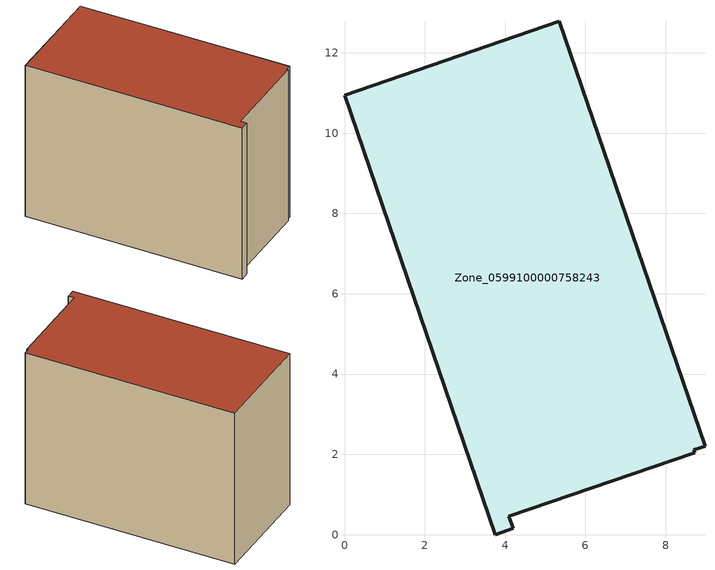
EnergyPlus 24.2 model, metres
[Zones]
Zone_0599100000758243
 floor ground (C_G): 0,10.95 5.36,12.79 8.98,2.2 8.7,2.11 8.73,2.04 4.1,0.46 4.2,0.15 3.75,0 z0
 wall outside (C_F): 5.36,12.79 0,10.95 3.75,0 4.2,0.15 4.1,0.46 8.73,2.04 8.7,2.11 8.98,2.2 5.36,12.79 z0:8.66
 roof outside (C_R): 8.73,2.04 8.7,2.11 8.98,2.2 5.36,12.79 0,10.95 3.75,0 4.2,0.15 4.1,0.46 z8.66
[BUILDING]
Pand.0599100000758243: North Axis=0; Terrain=City; Loads Convergence Tolerance Value=0.04; Temperature Convergence Tolerance Value=0.4; Solar Distribution=FullExterior; Maximum Number of Warmup Days=25; Minimum Number of Warmup Days=1
[Site:Location]
Rotterdam.The.Hague.AP_ZH_NLD Design_Conditions: Latitude=51.96; Longitude=4.45; Time Zone=1; Elevation=-4.5
[SITE:GROUNDTEMPERATURE:BUILDINGSURFACE]
18, 18, 18, 18, 18, 18, 18, 18, 18, 18, 18, 18
[MATERIAL] Thermal Absorptance=0.9; Solar Absorptance=0.7; Visible Absorptance=0.7
Name | Roughness | Thickness | Conductivity | Density | Specific Heat
G.TC.2006-2014 | MediumSmooth | 0.15 | 0.06 | 540 | 1210
F.TC.2006-2014 | Rough | 0.3 | 0.12 | 1920 | 840
R.TC.2006-2014 | MediumRough | 0.2 | 0.08 | 1500 | 1000
[CONSTRUCTION]
C_G: G.TC.2006-2014
C_F: F.TC.2006-2014
C_R: R.TC.2006-2014
[ZONE]
Zone_0599100000758243: Type=1; Multiplier=1; Ceiling Height=Autocalculate; Volume=Autocalculate; Floor Area=autocalculate; Part of Total Floor Area=Yes
[ZONEINFILTRATION:DESIGNFLOWRATE]
Infil_Zone_0599100000758243: Zone or ZoneList or Space or SpaceList=Zone_0599100000758243; Schedule=AlwaysOn; Design Flow Rate Calculation Method=Flow/Area; Flow Rate per Floor Area=0.0015; Constant Term Coefficient=1; Temperature Term Coefficient=0; Velocity Term Coefficient=0; Velocity Squared Term Coefficient=0
[HVACTEMPLATE:ZONE:IDEALLOADSAIRSYSTEM]
Zone_0599100000758243: Maximum Heating Supply Air Temperature=50; Minimum Cooling Supply Air Temperature=13; Maximum Heating Supply Air Humidity Ratio=0.0156; Minimum Cooling Supply Air Humidity Ratio=0.0077; Heating Limit=NoLimit; Cooling Limit=NoLimit; Dehumidification Control Type=ConstantSensibleHeatRatio; Cooling Sensible Heat Ratio=0.7; Dehumidification Setpoint=60; Humidification Control Type=None; Humidification Setpoint=30; Outdoor Air Method=None; Outdoor Air Flow Rate per Person=0.00944; Outdoor Air Flow Rate per Zone Floor Area=0; Outdoor Air Flow Rate per Zone=0; Demand Controlled Ventilation Type=None; Outdoor Air Economizer Type=NoEconomizer; Heat Recovery Type=None; Sensible Heat Recovery Effectiveness=0.7; Latent Heat Recovery Effectiveness=0.65
[ZONECONTROL:THERMOSTAT]
ThermostatControl_Zone_0599100000758243: Zone or ZoneList=Zone_0599100000758243; Control Type Schedule=DualSetpointControlType; Control 1=Thermostat_Zone_0599100000758243; Temperature Difference Between Cutout And Setpoint=0
[THERMOSTATSETPOINT:DUALSETPOINT]
Thermostat_Zone_0599100000758243: Heating Setpoint Temperature Schedule=HeatingSetpoint_Zone_0599100000758243; Cooling Setpoint Temperature Schedule=CoolingSetpoint_Zone_0599100000758243
[SCHEDULE:COMPACT]
HeatingSetpoint_Zone_0599100000758243: Through: 12/31, For: AllDays, Until: 24:00, 21
CoolingSetpoint_Zone_0599100000758243: Through: 12/31, For: AllDays, Until: 24:00, 24
DualSetpointControlType: Through: 12/31, For: AllDays, Until: 24:00, 4
AlwaysOn: Through: 12/31, For: AllDays, Until: 24:00, 1
